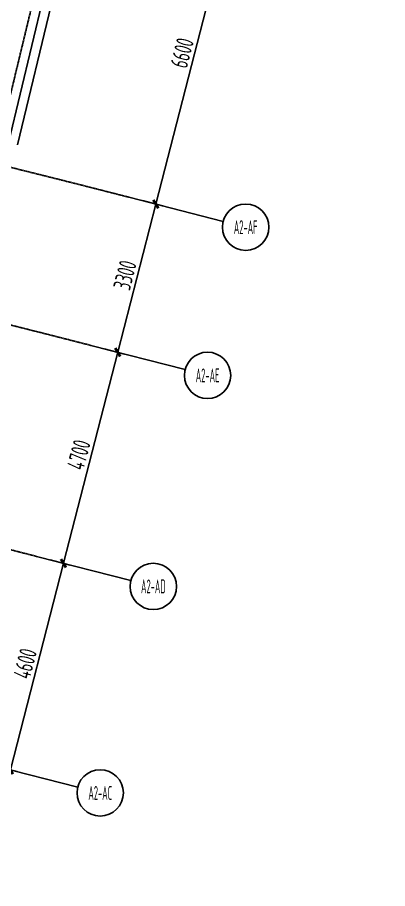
# Model space of a CAD drawing. Header units: millimetres. Extents: x 11639278 to 23698211, y -13072636 to -5537337.
# Drawn here: x 11796416 to 11804395, y -6335679 to -6316888 of the extents above; entities that cross this region are included whole.
import ezdxf
from ezdxf.enums import TextEntityAlignment as Align

# ---------------------------------------------------------------- set-up
doc = ezdxf.new("R2010")
doc.units = ezdxf.units.MM
doc.header["$LTSCALE"] = 10
doc.linetypes.add('A2-RI-F1$0$CENTER', pattern=[2, 1.25, -0.25, 0.25, -0.25])
doc.linetypes.add('A2-RI-F1$0$DOTE', pattern=[2.42, 2, -0.2, 0.02, -0.2])
for name, color, linetype in [('A2-RB-F1$0$A-DIMS-100', 1, 'Continuous'), ('A2-RI-F1$0$A-AXIS', 1, 'Continuous'), ('A2-RI-F1$0$A-DIMS-100', 1, 'Continuous'), ('A2-RI-F1$0$A-GRID', 1, 'A2-RI-F1$0$CENTER'), ('A2-RI-F1$0$A-SYMB', 4, 'Continuous'), ('A2-RI-F1$0$A-WALL', 7, 'Continuous')]:
    doc.layers.add(name, color=color, linetype=linetype)
doc.styles.add('A2-RB-F1$0$XD2008', font='hzs.shx', dxfattribs={"width": 0.7, "bigfont": 'hztxt.shx'})
doc.styles.add('A2-RI-F1$0$ECADI', font='hzs.shx', dxfattribs={"width": 0.7, "bigfont": 'hztxt.shx'})
doc.styles.add('A2-RI-F1$0$XD2008', font='hzs.shx', dxfattribs={"width": 0.7, "bigfont": 'hztxt.shx'})
doc.dimstyles.new('A2-RB-F1$0$XD100', dxfattribs={"dimscale": 100, "dimtxt": 3.5, "dimasz": 1.5, "dimexe": 1, "dimexo": 2, "dimgap": 0.5, "dimtad": 1, "dimdec": 0, "dimdsep": 46, "dimtxsty": 'A2-RB-F1$0$XD2008', "dimcen": 2.5, "dimclrt": 4, "dimaunit": 1, "dimadec": 0, "dimazin": 0, "dimtfac": 1, "dimtdec": 0, "dimtix": 1, "dimtmove": 1, "dimatfit": 3, "dimfxl": 0, "dimtolj": 1, "dimtzin": 0, "dimarcsym": 0})
doc.dimstyles.new('A2-RI-F1$0$XD150$0', dxfattribs={"dimscale": 150, "dimtxt": 2.5, "dimasz": 1, "dimexe": 1, "dimexo": 2, "dimgap": 0.5, "dimtad": 1, "dimdec": 0, "dimdsep": 46, "dimtxsty": 'A2-RI-F1$0$XD2008', "dimblk": 'A2-RI-F1$0$_ArchTick', "dimcen": 2.5, "dimclrt": 4, "dimaunit": 1, "dimadec": 0, "dimazin": 0, "dimtfac": 1, "dimtdec": 0, "dimtmove": 2, "dimatfit": 3, "dimfxl": 0, "dimtolj": 1, "dimtzin": 0, "dimarcsym": 0})

# ---------------------------------------------------------------- blocks, each defined once
blk = doc.blocks.new('A2-RB-F1$0$_ArchTick')
at = {"color": 0, "linetype": 'ByBlock', "const_width": 0.4}
blk.add_lwpolyline([(-0.5, -0.5), (0.5, 0.5)], dxfattribs=at)
blk = doc.blocks.new('*D1110')
at = {"layer": 'A2-RB-F1$0$A-DIMS-100', "color": 0, "lineweight": -2, "transparency": 16777216}
blk.add_line((11779749, -6325985), (11777801, -6326025), dxfattribs=at)
at = {"layer": 'Defpoints', "color": 0, "transparency": 16777216}
for p in [(11804395, -6325469), (11777801, -6326025)]:
    blk.add_point(p, dxfattribs=at)
at = {"layer": 'A2-RB-F1$0$A-DIMS-100', "color": 0, "lineweight": -2, "transparency": 16777216, "xscale": 100, "yscale": 100, "zscale": 100, "rotation": 181.1975737968241}
blk.add_blockref('A2-RB-F1$0$_ArchTick', (11777801, -6326025), dxfattribs=at)
at = {"layer": 'A2-RB-F1$0$A-DIMS-100', "color": 4, "transparency": 16777216, "insert": (11779024, -6325775), "char_height": 350, "attachment_point": 5, "rotation": 1.1976, "style": 'A2-RB-F1$0$XD2008'}
blk.add_mtext('\\A1;R26600', dxfattribs=at)
blk = doc.blocks.new('A2-RI-F1$0$_ArchTick')
at = {"color": 0, "linetype": 'ByBlock', "const_width": 0.4}
blk.add_lwpolyline([(-0.5, -0.5), (0.5, 0.5)], dxfattribs=at)
blk = doc.blocks.new('*D1591')
at = {"layer": 'A2-RI-F1$0$A-DIMS-100', "color": 0, "lineweight": -2, "ltscale": 3, "transparency": 16777216}
for p, q in [((11801042, -6314523), (11799399, -6320915)), ((11800751, -6314448), (11801187, -6314560)), ((11799109, -6320840), (11799544, -6320952))]:
    blk.add_line(p, q, dxfattribs=at)
at = {"layer": 'Defpoints', "color": 0, "ltscale": 3, "transparency": 16777216}
for p in [(11800461, -6314373), (11798818, -6320766), (11799399, -6320915)]:
    blk.add_point(p, dxfattribs=at)
at = {"layer": 'A2-RI-F1$0$A-DIMS-100', "color": 0, "lineweight": -2, "ltscale": 3, "transparency": 16777216, "xscale": 150, "yscale": 150, "zscale": 150}
for p, rotation in [((11801042, -6314523), 75.58928463638166), ((11799399, -6320915), 255.5892846363816)]:
    blk.add_blockref('A2-RI-F1$0$_ArchTick', p, dxfattribs=dict(at, rotation=rotation))
at = {"layer": 'A2-RI-F1$0$A-DIMS-100', "color": 4, "ltscale": 3, "transparency": 16777216, "insert": (11799966, -6317654), "char_height": 375, "attachment_point": 5, "rotation": 75.5893, "style": 'A2-RI-F1$0$XD2008'}
blk.add_mtext('\\A1;6600', dxfattribs=at)
blk = doc.blocks.new('*D1592')
at = {"layer": 'A2-RI-F1$0$A-DIMS-100', "color": 0, "lineweight": -2, "ltscale": 3, "transparency": 16777216}
for p, q in [((11799399, -6320915), (11798578, -6324111)), ((11799109, -6320840), (11799544, -6320952)), ((11798287, -6324037), (11798723, -6324149))]:
    blk.add_line(p, q, dxfattribs=at)
at = {"layer": 'Defpoints', "color": 0, "ltscale": 3, "transparency": 16777216}
for p in [(11798818, -6320766), (11797997, -6323962), (11798578, -6324111)]:
    blk.add_point(p, dxfattribs=at)
at = {"layer": 'A2-RI-F1$0$A-DIMS-100', "color": 0, "lineweight": -2, "ltscale": 3, "transparency": 16777216, "xscale": 150, "yscale": 150, "zscale": 150}
for p, rotation in [((11799399, -6320915), 75.58928457788853), ((11798578, -6324111), 255.5892845778885)]:
    blk.add_blockref('A2-RI-F1$0$_ArchTick', p, dxfattribs=dict(at, rotation=rotation))
at = {"layer": 'A2-RI-F1$0$A-DIMS-100', "color": 4, "ltscale": 3, "transparency": 16777216, "insert": (11798734, -6322448), "char_height": 375, "attachment_point": 5, "rotation": 75.5893, "style": 'A2-RI-F1$0$XD2008'}
blk.add_mtext('\\A1;3300', dxfattribs=at)
blk = doc.blocks.new('*D1593')
at = {"layer": 'A2-RI-F1$0$A-DIMS-100', "color": 0, "lineweight": -2, "ltscale": 3, "transparency": 16777216}
for p, q in [((11798578, -6324111), (11797408, -6328663)), ((11798287, -6324037), (11798723, -6324149)), ((11797118, -6328589), (11797554, -6328701))]:
    blk.add_line(p, q, dxfattribs=at)
at = {"layer": 'Defpoints', "color": 0, "ltscale": 3, "transparency": 16777216}
for p in [(11797997, -6323962), (11796827, -6328514), (11797408, -6328663)]:
    blk.add_point(p, dxfattribs=at)
at = {"layer": 'A2-RI-F1$0$A-DIMS-100', "color": 0, "lineweight": -2, "ltscale": 3, "transparency": 16777216, "xscale": 150, "yscale": 150, "zscale": 150}
for p, rotation in [((11798578, -6324111), 75.58928457788853), ((11797408, -6328663), 255.5892845778885)]:
    blk.add_blockref('A2-RI-F1$0$_ArchTick', p, dxfattribs=dict(at, rotation=rotation))
at = {"layer": 'A2-RI-F1$0$A-DIMS-100', "color": 4, "ltscale": 3, "transparency": 16777216, "insert": (11797739, -6326322), "char_height": 375, "attachment_point": 5, "rotation": 75.5893, "style": 'A2-RI-F1$0$XD2008'}
blk.add_mtext('\\A1;4700', dxfattribs=at)
blk = doc.blocks.new('*D1594')
at = {"layer": 'A2-RI-F1$0$A-DIMS-100', "color": 0, "lineweight": -2, "ltscale": 3, "transparency": 16777216}
for p, q in [((11797408, -6328663), (11796263, -6333119)), ((11797118, -6328589), (11797554, -6328701)), ((11795973, -6333044), (11796409, -6333156))]:
    blk.add_line(p, q, dxfattribs=at)
at = {"layer": 'Defpoints', "color": 0, "ltscale": 3, "transparency": 16777216}
for p in [(11796827, -6328514), (11795682, -6332969), (11796263, -6333119)]:
    blk.add_point(p, dxfattribs=at)
at = {"layer": 'A2-RI-F1$0$A-DIMS-100', "color": 0, "lineweight": -2, "ltscale": 3, "transparency": 16777216, "xscale": 150, "yscale": 150, "zscale": 150}
for p, rotation in [((11797408, -6328663), 75.58928457788853), ((11796263, -6333119), 255.5892845778885)]:
    blk.add_blockref('A2-RI-F1$0$_ArchTick', p, dxfattribs=dict(at, rotation=rotation))
at = {"layer": 'A2-RI-F1$0$A-DIMS-100', "color": 4, "ltscale": 3, "transparency": 16777216, "insert": (11796582, -6330826), "char_height": 375, "attachment_point": 5, "rotation": 75.5893, "style": 'A2-RI-F1$0$XD2008'}
blk.add_mtext('\\A1;4600', dxfattribs=at)
blk = doc.blocks.new('A2-RI-F1$0$ECADI-TAG-GRID')
at = {"color": 13}
blk.add_circle((0, 0), 5, dxfattribs=at)
at = {"style": 'A2-RI-F1$0$ECADI', "width": 0.7}
blk.add_attdef('GRID', text='', height=5, dxfattribs=at).set_placement((0, 0), align=Align.MIDDLE)
blk = doc.blocks.new('A2-RB-F1')
at = {"layer": 'A2-RB-F1$0$A-DIMS-100'}
dim = blk.add_radius_dim(center=(11804395.4, -6325469.5), mpoint=(11777801.2, -6326025.4), dimstyle='A2-RB-F1$0$XD100', override={"dimasz": 1, "dimblk1": 'A2-RB-F1$0$_ArchTick', "dimblk2": 'A2-RB-F1$0$_ArchTick', "dimsah": 1}, dxfattribs=at)
dim.commit()
dim.dimension.update_dxf_attribs({"geometry": '*D1110', "text_midpoint": (11779028.5, -6325999.8), "dimtype": 132})
blk = doc.blocks.new('A2-RI-F1')
at = {"layer": 'A2-RI-F1$0$A-AXIS', "ltscale": 3}
for p, q in [((11800852, -6321288.4), (11798818.1, -6320765.8)), ((11800030.7, -6324484.6), (11797996.8, -6323961.9)), ((11798861.1, -6329036.7), (11796827.1, -6328514.1)), ((11797716.2, -6333492), (11795682.3, -6332969.3))]:
    blk.add_line(p, q, dxfattribs=at)
at = {"layer": 'A2-RI-F1$0$A-GRID', "linetype": 'A2-RI-F1$0$DOTE'}
blk.add_line((11791901.9, -6336657.1), (11798125.2, -6310837.4), dxfattribs=at)
for radius, end in [(316700, 81.421101), (313400, 81.421482), (308700, 81.422039)]:
    blk.add_arc((11720000.6, -6627501.3), radius, 75.589285, end, dxfattribs=at)
at = {"layer": 'A2-RI-F1$0$A-WALL'}
for p, q in [((11796415.8, -6319636.6), (11797749.9, -6314101.6)), ((11796220.9, -6319591.7), (11797005.1, -6316338))]:
    blk.add_line(p, q, dxfattribs=at)
at = {"layer": 'A2-RI-F1$0$A-SYMB'}
ref = blk.add_blockref('A2-RI-F1$0$ECADI-TAG-GRID', (11801336.3, -6321412.8), dxfattribs=dict(at, xscale=100, yscale=100, zscale=100))
ref.add_attrib('GRID', 'A2-AF', dxfattribs={"layer": '0', "height": 300, "style": 'A2-RI-F1$0$ECADI', "width": 0.5}).set_placement((11801336.3, -6321412.8), align=Align.MIDDLE)
ref = blk.add_blockref('A2-RI-F1$0$ECADI-TAG-GRID', (11800515, -6324609), dxfattribs=dict(at, xscale=100, yscale=100, zscale=100))
ref.add_attrib('GRID', 'A2-AE', dxfattribs={"layer": '0', "height": 300, "style": 'A2-RI-F1$0$ECADI', "width": 0.5}).set_placement((11800515, -6324609), align=Align.MIDDLE)
ref = blk.add_blockref('A2-RI-F1$0$ECADI-TAG-GRID', (11799345.3, -6329161.1), dxfattribs=dict(at, xscale=100, yscale=100, zscale=100))
ref.add_attrib('GRID', 'A2-AD', dxfattribs={"layer": '0', "height": 300, "style": 'A2-RI-F1$0$ECADI', "width": 0.5}).set_placement((11799345.3, -6329161.1), align=Align.MIDDLE)
ref = blk.add_blockref('A2-RI-F1$0$ECADI-TAG-GRID', (11798200.5, -6333616.4), dxfattribs=dict(at, xscale=100, yscale=100, zscale=100))
ref.add_attrib('GRID', 'A2-AC', dxfattribs={"layer": '0', "height": 300, "style": 'A2-RI-F1$0$ECADI', "width": 0.5}).set_placement((11798200.5, -6333616.4), align=Align.MIDDLE)
at = {"layer": 'A2-RI-F1$0$A-DIMS-100', "ltscale": 3}
dim = blk.add_aligned_dim(p1=(11800460.6, -6314373.4), p2=(11798818.1, -6320765.8), distance=600, dimstyle='A2-RI-F1$0$XD150$0', dxfattribs=at)
dim.commit()
dim.dimension.update_dxf_attribs({"geometry": '*D1591', "text_midpoint": (11799966.2, -6317653.6)})
for base, p1, p2, picture, middle in [((11798577.9, -6324111.3), (11798818.1, -6320765.8), (11797996.8, -6323961.9), '*D1592', (11798734.3, -6322447.8)), ((11797408.2, -6328663.4), (11797996.8, -6323961.9), (11796827.1, -6328514.1), '*D1593', (11797738.9, -6326322)), ((11796263.4, -6333118.7), (11796827.1, -6328514.1), (11795682.3, -6332969.3), '*D1594', (11796581.6, -6330825.7))]:
    dim = blk.add_linear_dim(base=base, p1=p1, p2=p2, angle=75.58928, dimstyle='A2-RI-F1$0$XD150$0', dxfattribs=at)
    dim.commit()
    dim.dimension.update_dxf_attribs({"geometry": picture, "text_midpoint": middle})

msp = doc.modelspace()

# ---------------------------------------------------------------- block references
for name in ['A2-RI-F1', 'A2-RB-F1']:
    msp.add_blockref(name, (0, 0))

doc.saveas('drawing.dxf')
